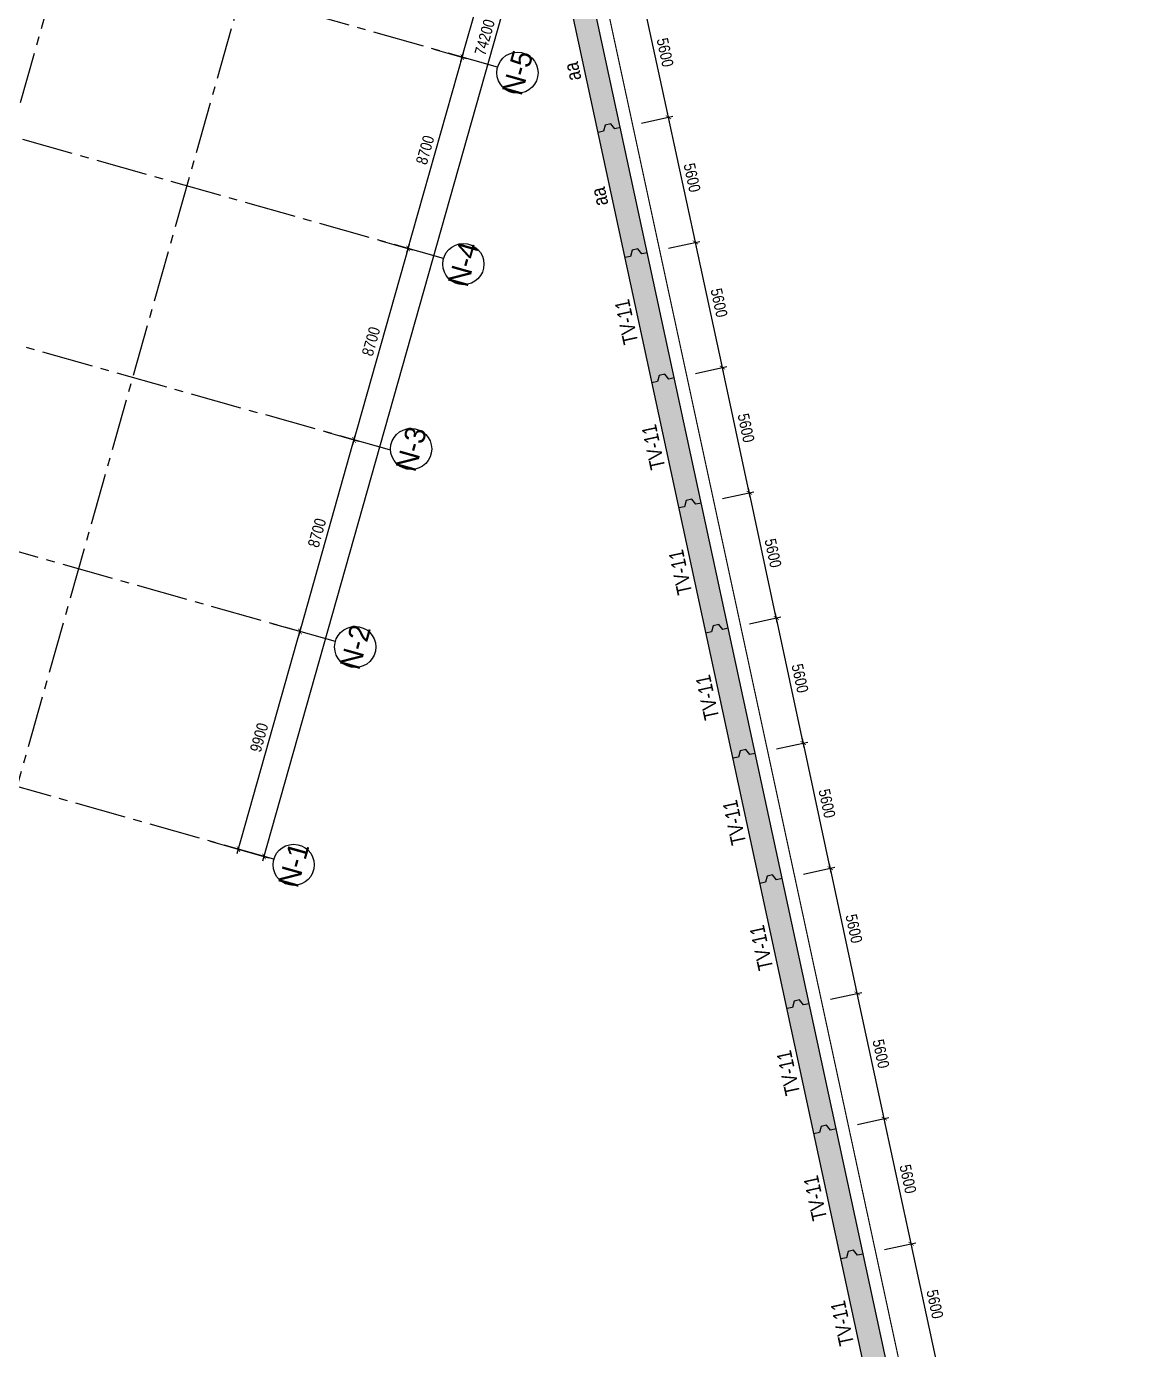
# Model space of a CAD drawing. Header units: millimetres. Extents: x -1534340 to 1713810, y -1348191 to 1114081.
# Drawn here: x 912191 to 960607, y -124126 to -66262 of the extents above; entities that cross this region are included whole.
import ezdxf
from ezdxf.enums import TextEntityAlignment as Align

# ---------------------------------------------------------------- set-up
doc = ezdxf.new("R2010")
doc.units = ezdxf.units.MM
doc.header["$LTSCALE"] = 100
doc.header["$PDMODE"] = 32
doc.header["$PDSIZE"] = 2.5
for name, pattern in [('CENTER2', [1.125, 0.75, -0.125, 0.125, -0.125]), ('DASHDOT', [1, 0.5, -0.25, 0, -0.25]), ('DASHED', [4.5, 3, -1.5])]:
    doc.linetypes.add(name, pattern=pattern)
for name, color, linetype in [('A-GRID-SYM', 50, 'Continuous'), ('ccu11-Dim', 8, 'Continuous'), ('ccu11-Khuat', 9, 'DASHED'), ('ccu12-Hatch', 250, 'Continuous'), ('ccu12-Manh', 8, 'Continuous'), ('ccu12-Truc', 13, 'CENTER2'), ('KC-Betong', 6, 'Continuous'), ('KT-Dim', 8, 'Continuous'), ('Xref_ST_MBDV Cot vach 30.7.2022$0$Xref_ST_MBDV Cot vach 30.7.2022|Xref_ST_MBDV Cot vach 30.7.2022|Xref_ST_MBDV Cot vach 30.7.2022|Xref_ST_MBDV Cot vach 30.7.2022|A-CORE-OTLN', 2, 'Continuous'), ('Xref_ST_MBDV Cot vach 30.7.2022$0$Xref_ST_MBDV Cot vach 30.7.2022|Xref_ST_MBDV Cot vach 30.7.2022|Xref_ST_MBDV Cot vach 30.7.2022|Xref_ST_MBDV Cot vach 30.7.2022|ccu12-Thay', 7, 'Continuous')]:
    doc.layers.add(name, color=color, linetype=linetype)
doc.layers.add('ccu12-Tencaukien', color=9, linetype='Continuous', lineweight=15)
doc.styles.add('Arial', font='arial.ttf', dxfattribs={"width": 0.7})
doc.styles.add('Arial Narrow', font='ARIALN.TTF')
doc.styles.add('HBA-Text', font='GOTHIC.TTF')
doc.dimstyles.new('ccu12-200', dxfattribs={"dimscale": 200, "dimtxt": 2.5, "dimasz": 1, "dimexe": 1, "dimexo": 2, "dimgap": 1, "dimtad": 1, "dimdec": 0, "dimrnd": 5, "dimdsep": 46, "dimtxsty": 'Arial Narrow', "dimblk": 'ARCHTICK', "dimcen": -1, "dimdle": 1, "dimclrd": 256, "dimclre": 256, "dimclrt": 3, "dimadec": 0, "dimazin": 2, "dimtfac": 0.1, "dimtdec": 0, "dimtmove": 0, "dimatfit": 1, "dimldrblk": 'ARCHTICK', "dimfxl": 1, "dimtvp": 0.833333, "dimtolj": 1, "dimtzin": 12, "dimarcsym": 0})

# ---------------------------------------------------------------- blocks, each defined once
blk = doc.blocks.new('_ARCHTICK')
at = {"color": 0, "linetype": 'ByBlock', "const_width": 0.15}
blk.add_lwpolyline([(-0.5, -0.5), (0.5, 0.5)], dxfattribs=at)
blk = doc.blocks.new('*D3242')
at = {"layer": 'ccu11-Dim', "lineweight": -2, "ltscale": 0.5, "transparency": 16777216}
for p, q in [((949713, -119753), (951081, -119458)), ((952108, -125170), (950844, -119304)), ((950893, -125227), (952261, -124932))]:
    blk.add_line(p, q, dxfattribs=at)
at = {"layer": 'Defpoints', "color": 0, "ltscale": 0.5, "transparency": 16777216}
for p in [(950886, -119500), (949322, -119837), (950502, -125311)]:
    blk.add_point(p, dxfattribs=at)
at = {"layer": 'ccu11-Dim', "lineweight": -2, "ltscale": 0.5, "transparency": 16777216, "xscale": 200, "yscale": 200, "zscale": 200}
for p, rotation in [((950886, -119500), 102.1642570580962), ((952066, -124974), 282.1642570580961)]:
    blk.add_blockref('_ARCHTICK', p, dxfattribs=dict(at, rotation=rotation))
at = {"layer": 'ccu11-Dim', "color": 3, "ltscale": 0.5, "transparency": 16777216, "insert": (951921, -122141), "char_height": 500, "attachment_point": 5, "rotation": 282.16426, "style": 'Arial Narrow', "bg_fill": 3, "box_fill_scale": 1.1, "bg_fill_color": 256, "bg_fill_true_color": 13158600, "bg_fill_transparency": 0}
blk.add_mtext('\\A1;5600', dxfattribs=at)
blk = doc.blocks.new('*D3243')
at = {"layer": 'ccu11-Dim', "lineweight": -2, "ltscale": 0.5, "transparency": 16777216}
for p, q in [((948533, -114278), (949901, -113983)), ((950928, -119695), (949664, -113830)), ((949713, -119753), (951081, -119458))]:
    blk.add_line(p, q, dxfattribs=at)
at = {"layer": 'Defpoints', "color": 0, "ltscale": 0.5, "transparency": 16777216}
for p in [(948142, -114363), (949706, -114025), (949322, -119837)]:
    blk.add_point(p, dxfattribs=at)
at = {"layer": 'ccu11-Dim', "lineweight": -2, "ltscale": 0.5, "transparency": 16777216, "xscale": 200, "yscale": 200, "zscale": 200}
for p, rotation in [((949706, -114025), 102.1642570580962), ((950886, -119500), 282.1642570580961)]:
    blk.add_blockref('_ARCHTICK', p, dxfattribs=dict(at, rotation=rotation))
at = {"layer": 'ccu11-Dim', "color": 3, "ltscale": 0.5, "transparency": 16777216, "insert": (950741, -116667), "char_height": 500, "attachment_point": 5, "rotation": 282.16426, "style": 'Arial Narrow', "bg_fill": 3, "box_fill_scale": 1.1, "bg_fill_color": 256, "bg_fill_true_color": 13158600, "bg_fill_transparency": 0}
blk.add_mtext('\\A1;5600', dxfattribs=at)
blk = doc.blocks.new('*D3244')
at = {"layer": 'ccu11-Dim', "lineweight": -2, "ltscale": 0.5, "transparency": 16777216}
for p, q in [((947353, -108804), (948721, -108509)), ((949748, -114221), (948484, -108356)), ((948533, -114278), (949901, -113983))]:
    blk.add_line(p, q, dxfattribs=at)
at = {"layer": 'Defpoints', "color": 0, "ltscale": 0.5, "transparency": 16777216}
for p in [(948526, -108551), (946962, -108888), (948142, -114363)]:
    blk.add_point(p, dxfattribs=at)
at = {"layer": 'ccu11-Dim', "lineweight": -2, "ltscale": 0.5, "transparency": 16777216, "xscale": 200, "yscale": 200, "zscale": 200}
for p, rotation in [((948526, -108551), 102.1642570580962), ((949706, -114025), 282.1642570580961)]:
    blk.add_blockref('_ARCHTICK', p, dxfattribs=dict(at, rotation=rotation))
at = {"layer": 'ccu11-Dim', "color": 3, "ltscale": 0.5, "transparency": 16777216, "insert": (949561, -111192), "char_height": 500, "attachment_point": 5, "rotation": 282.16426, "style": 'Arial Narrow', "bg_fill": 3, "box_fill_scale": 1.1, "bg_fill_color": 256, "bg_fill_true_color": 13158600, "bg_fill_transparency": 0}
blk.add_mtext('\\A1;5600', dxfattribs=at)
blk = doc.blocks.new('*D3245')
at = {"layer": 'ccu11-Dim', "lineweight": -2, "ltscale": 0.5, "transparency": 16777216}
for p, q in [((948568, -108747), (947304, -102881)), ((946173, -103330), (947541, -103035)), ((947353, -108804), (948721, -108509))]:
    blk.add_line(p, q, dxfattribs=at)
at = {"layer": 'Defpoints', "color": 0, "ltscale": 0.5, "transparency": 16777216}
for p in [(945782, -103414), (947346, -103077), (946962, -108888)]:
    blk.add_point(p, dxfattribs=at)
at = {"layer": 'ccu11-Dim', "lineweight": -2, "ltscale": 0.5, "transparency": 16777216, "xscale": 200, "yscale": 200, "zscale": 200}
for p, rotation in [((947346, -103077), 102.1642570580962), ((948526, -108551), 282.1642570580961)]:
    blk.add_blockref('_ARCHTICK', p, dxfattribs=dict(at, rotation=rotation))
at = {"layer": 'ccu11-Dim', "color": 3, "ltscale": 0.5, "transparency": 16777216, "insert": (948381, -105718), "char_height": 500, "attachment_point": 5, "rotation": 282.16426, "style": 'Arial Narrow', "bg_fill": 3, "box_fill_scale": 1.1, "bg_fill_color": 256, "bg_fill_true_color": 13158600, "bg_fill_transparency": 0}
blk.add_mtext('\\A1;5600', dxfattribs=at)
blk = doc.blocks.new('*D3246')
at = {"layer": 'ccu11-Dim', "lineweight": -2, "ltscale": 0.5, "transparency": 16777216}
for p, q in [((944993, -97856), (946361, -97561)), ((947388, -103272), (946124, -97407)), ((946173, -103330), (947541, -103035))]:
    blk.add_line(p, q, dxfattribs=at)
at = {"layer": 'Defpoints', "color": 0, "ltscale": 0.5, "transparency": 16777216}
for p in [(946166, -97603), (944602, -97940), (945782, -103414)]:
    blk.add_point(p, dxfattribs=at)
at = {"layer": 'ccu11-Dim', "lineweight": -2, "ltscale": 0.5, "transparency": 16777216, "xscale": 200, "yscale": 200, "zscale": 200}
for p, rotation in [((946166, -97603), 102.1642570580962), ((947346, -103077), 282.1642570580961)]:
    blk.add_blockref('_ARCHTICK', p, dxfattribs=dict(at, rotation=rotation))
at = {"layer": 'ccu11-Dim', "color": 3, "ltscale": 0.5, "transparency": 16777216, "insert": (947201, -100244), "char_height": 500, "attachment_point": 5, "rotation": 282.16426, "style": 'Arial Narrow', "bg_fill": 3, "box_fill_scale": 1.1, "bg_fill_color": 256, "bg_fill_true_color": 13158600, "bg_fill_transparency": 0}
blk.add_mtext('\\A1;5600', dxfattribs=at)
blk = doc.blocks.new('*D3247')
at = {"layer": 'ccu11-Dim', "lineweight": -2, "ltscale": 0.5, "transparency": 16777216}
for p, q in [((946208, -97798), (944944, -91933)), ((943813, -92381), (945181, -92086)), ((944993, -97856), (946361, -97561))]:
    blk.add_line(p, q, dxfattribs=at)
at = {"layer": 'Defpoints', "color": 0, "ltscale": 0.5, "transparency": 16777216}
for p in [(943422, -92466), (944986, -92128), (944602, -97940)]:
    blk.add_point(p, dxfattribs=at)
at = {"layer": 'ccu11-Dim', "lineweight": -2, "ltscale": 0.5, "transparency": 16777216, "xscale": 200, "yscale": 200, "zscale": 200}
for p, rotation in [((944986, -92128), 102.1642570580962), ((946166, -97603), 282.1642570580961)]:
    blk.add_blockref('_ARCHTICK', p, dxfattribs=dict(at, rotation=rotation))
at = {"layer": 'ccu11-Dim', "color": 3, "ltscale": 0.5, "transparency": 16777216, "insert": (946021, -94770), "char_height": 500, "attachment_point": 5, "rotation": 282.16426, "style": 'Arial Narrow', "bg_fill": 3, "box_fill_scale": 1.1, "bg_fill_color": 256, "bg_fill_true_color": 13158600, "bg_fill_transparency": 0}
blk.add_mtext('\\A1;5600', dxfattribs=at)
blk = doc.blocks.new('*D3248')
at = {"layer": 'ccu11-Dim', "lineweight": -2, "ltscale": 0.5, "transparency": 16777216}
for p, q in [((942633, -86907), (944001, -86612)), ((945028, -92324), (943764, -86459)), ((943813, -92381), (945181, -92086))]:
    blk.add_line(p, q, dxfattribs=at)
at = {"layer": 'Defpoints', "color": 0, "ltscale": 0.5, "transparency": 16777216}
for p in [(943806, -86654), (942242, -86991), (943422, -92466)]:
    blk.add_point(p, dxfattribs=at)
at = {"layer": 'ccu11-Dim', "lineweight": -2, "ltscale": 0.5, "transparency": 16777216, "xscale": 200, "yscale": 200, "zscale": 200}
for p, rotation in [((943806, -86654), 102.1642570580962), ((944986, -92128), 282.1642570580961)]:
    blk.add_blockref('_ARCHTICK', p, dxfattribs=dict(at, rotation=rotation))
at = {"layer": 'ccu11-Dim', "color": 3, "ltscale": 0.5, "transparency": 16777216, "insert": (944841, -89295), "char_height": 500, "attachment_point": 5, "rotation": 282.16426, "style": 'Arial Narrow', "bg_fill": 3, "box_fill_scale": 1.1, "bg_fill_color": 256, "bg_fill_true_color": 13158600, "bg_fill_transparency": 0}
blk.add_mtext('\\A1;5600', dxfattribs=at)
blk = doc.blocks.new('*D3249')
at = {"layer": 'ccu11-Dim', "lineweight": -2, "ltscale": 0.5, "transparency": 16777216}
for p, q in [((943848, -86850), (942584, -80984)), ((941453, -81433), (942821, -81138)), ((942633, -86907), (944001, -86612))]:
    blk.add_line(p, q, dxfattribs=at)
at = {"layer": 'Defpoints', "color": 0, "ltscale": 0.5, "transparency": 16777216}
for p in [(941062, -81517), (942626, -81180), (942242, -86991)]:
    blk.add_point(p, dxfattribs=at)
at = {"layer": 'ccu11-Dim', "lineweight": -2, "ltscale": 0.5, "transparency": 16777216, "xscale": 200, "yscale": 200, "zscale": 200}
for p, rotation in [((942626, -81180), 102.1642570580962), ((943806, -86654), 282.1642570580961)]:
    blk.add_blockref('_ARCHTICK', p, dxfattribs=dict(at, rotation=rotation))
at = {"layer": 'ccu11-Dim', "color": 3, "ltscale": 0.5, "transparency": 16777216, "insert": (943661, -83821), "char_height": 500, "attachment_point": 5, "rotation": 282.16426, "style": 'Arial Narrow', "bg_fill": 3, "box_fill_scale": 1.1, "bg_fill_color": 256, "bg_fill_true_color": 13158600, "bg_fill_transparency": 0}
blk.add_mtext('\\A1;5600', dxfattribs=at)
blk = doc.blocks.new('*D3250')
at = {"layer": 'ccu11-Dim', "lineweight": -2, "ltscale": 0.5, "transparency": 16777216}
for p, q in [((940273, -75958), (941641, -75663)), ((942668, -81375), (941404, -75510)), ((941453, -81433), (942821, -81138))]:
    blk.add_line(p, q, dxfattribs=at)
at = {"layer": 'Defpoints', "color": 0, "ltscale": 0.5, "transparency": 16777216}
for p in [(941446, -75706), (939882, -76043), (941062, -81517)]:
    blk.add_point(p, dxfattribs=at)
at = {"layer": 'ccu11-Dim', "lineweight": -2, "ltscale": 0.5, "transparency": 16777216, "xscale": 200, "yscale": 200, "zscale": 200}
for p, rotation in [((941446, -75706), 102.1642570580962), ((942626, -81180), 282.1642570580961)]:
    blk.add_blockref('_ARCHTICK', p, dxfattribs=dict(at, rotation=rotation))
at = {"layer": 'ccu11-Dim', "color": 3, "ltscale": 0.5, "transparency": 16777216, "insert": (942481, -78347), "char_height": 500, "attachment_point": 5, "rotation": 282.16426, "style": 'Arial Narrow', "bg_fill": 3, "box_fill_scale": 1.1, "bg_fill_color": 256, "bg_fill_true_color": 13158600, "bg_fill_transparency": 0}
blk.add_mtext('\\A1;5600', dxfattribs=at)
blk = doc.blocks.new('*D3251')
at = {"layer": 'ccu11-Dim', "lineweight": -2, "ltscale": 0.5, "transparency": 16777216}
for p, q in [((939093, -70484), (940461, -70189)), ((941488, -75901), (940224, -70036)), ((940273, -75958), (941641, -75663))]:
    blk.add_line(p, q, dxfattribs=at)
at = {"layer": 'Defpoints', "color": 0, "ltscale": 0.5, "transparency": 16777216}
for p in [(938702, -70569), (940266, -70231), (939882, -76043)]:
    blk.add_point(p, dxfattribs=at)
at = {"layer": 'ccu11-Dim', "lineweight": -2, "ltscale": 0.5, "transparency": 16777216, "xscale": 200, "yscale": 200, "zscale": 200}
for p, rotation in [((940266, -70231), 102.1642570580962), ((941446, -75706), 282.1642570580961)]:
    blk.add_blockref('_ARCHTICK', p, dxfattribs=dict(at, rotation=rotation))
at = {"layer": 'ccu11-Dim', "color": 3, "ltscale": 0.5, "transparency": 16777216, "insert": (941301, -72873), "char_height": 500, "attachment_point": 5, "rotation": 282.16426, "style": 'Arial Narrow', "bg_fill": 3, "box_fill_scale": 1.1, "bg_fill_color": 256, "bg_fill_true_color": 13158600, "bg_fill_transparency": 0}
blk.add_mtext('\\A1;5600', dxfattribs=at)
blk = doc.blocks.new('*D3252')
at = {"layer": 'ccu11-Dim', "lineweight": -2, "ltscale": 0.5, "transparency": 16777216}
for p, q in [((937913, -65010), (939281, -64715)), ((940308, -70427), (939044, -64562)), ((939093, -70484), (940461, -70189))]:
    blk.add_line(p, q, dxfattribs=at)
at = {"layer": 'Defpoints', "color": 0, "ltscale": 0.5, "transparency": 16777216}
for p in [(939086, -64757), (937522, -65094), (938702, -70569)]:
    blk.add_point(p, dxfattribs=at)
at = {"layer": 'ccu11-Dim', "lineweight": -2, "ltscale": 0.5, "transparency": 16777216, "xscale": 200, "yscale": 200, "zscale": 200}
for p, rotation in [((939086, -64757), 102.1642570580962), ((940266, -70231), 282.1642570580961)]:
    blk.add_blockref('_ARCHTICK', p, dxfattribs=dict(at, rotation=rotation))
at = {"layer": 'ccu11-Dim', "color": 3, "ltscale": 0.5, "transparency": 16777216, "insert": (940121, -67398), "char_height": 500, "attachment_point": 5, "rotation": 282.16426, "style": 'Arial Narrow', "bg_fill": 3, "box_fill_scale": 1.1, "bg_fill_color": 256, "bg_fill_true_color": 13158600, "bg_fill_transparency": 0}
blk.add_mtext('\\A1;5600', dxfattribs=at)
blk = doc.blocks.new('*D1124')
at = {"layer": 'Defpoints', "color": 0, "transparency": 16777216}
for p in [(366647, -37704, 0), (379300, -66026), (376730, -66913, 0)]:
    blk.add_point(p, dxfattribs=at)
at = {"layer": 'KT-Dim', "lineweight": -2, "transparency": 16777216}
for p, q in [((367025, -37574), (369405, -36752)), ((369150, -36628), (379365, -66215)), ((377108, -66782), (379489, -65960))]:
    blk.add_line(p, q, dxfattribs=at)
at = {"layer": 'KT-Dim', "lineweight": -2, "transparency": 16777216, "xscale": 200, "yscale": 200, "zscale": 200}
for p, rotation in [((369216, -36817), 109.0471074728855), ((379300, -66026), 289.0471074728856)]:
    blk.add_blockref('_ARCHTICK', p, dxfattribs=dict(at, rotation=rotation))
at = {"layer": 'KT-Dim', "color": 3, "transparency": 16777216, "insert": (374688, -51273), "char_height": 500, "attachment_point": 5, "rotation": 289.04711, "style": 'Arial Narrow'}
blk.add_mtext('\\A1;30900', dxfattribs=at)
blk = doc.blocks.new('GRID-SYM-flat-229')
at = {"layer": 'A-GRID-SYM', "ltscale": 0.5}
blk.add_circle((0, 0), 900, dxfattribs=at)
at = {"layer": 'A-GRID-SYM', "style": 'HBA-Text'}
blk.add_attdef('GRID', text='', height=900, rotation=74.22122, dxfattribs=at).set_placement((0, 0), align=Align.MIDDLE_CENTER)
blk = doc.blocks.new('GRID-SYM-flat-233')
at = {"layer": 'A-GRID-SYM', "ltscale": 0.5}
blk.add_circle((0, 0), 900, dxfattribs=at)
at = {"layer": 'A-GRID-SYM', "style": 'HBA-Text'}
blk.add_attdef('GRID', text='', height=900, rotation=74.22122, dxfattribs=at).set_placement((0, 0), align=Align.MIDDLE_CENTER)
blk = doc.blocks.new('GRID-SYM-flat-234')
at = {"layer": 'A-GRID-SYM', "ltscale": 0.5}
blk.add_circle((0, 0), 900, dxfattribs=at)
at = {"layer": 'A-GRID-SYM', "style": 'HBA-Text'}
blk.add_attdef('GRID', text='', height=900, rotation=74.22122, dxfattribs=at).set_placement((0, 0), align=Align.MIDDLE_CENTER)
blk = doc.blocks.new('GRID-SYM-flat-235')
at = {"layer": 'A-GRID-SYM', "ltscale": 0.5}
blk.add_circle((0, 0), 900, dxfattribs=at)
at = {"layer": 'A-GRID-SYM', "style": 'HBA-Text'}
blk.add_attdef('GRID', text='', height=900, rotation=74.22122, dxfattribs=at).set_placement((0, 0), align=Align.MIDDLE_CENTER)
blk = doc.blocks.new('GRID-SYM-flat-236')
at = {"layer": 'A-GRID-SYM', "ltscale": 0.5}
blk.add_circle((0, 0), 900, dxfattribs=at)
at = {"layer": 'A-GRID-SYM', "style": 'HBA-Text'}
blk.add_attdef('GRID', text='', height=900, rotation=74.22122, dxfattribs=at).set_placement((0, 0), align=Align.MIDDLE_CENTER)
blk = doc.blocks.new('*D3007')
at = {"layer": 'ccu11-Dim', "lineweight": -2, "ltscale": 0.5, "transparency": 16777216}
for p, q in [((1246568, 50410), (1249042, 59168)), ((1247753, 59324), (1249180, 58921)), ((1245387, 50952), (1246815, 50548))]:
    blk.add_line(p, q, dxfattribs=at)
at = {"layer": 'Defpoints', "color": 0, "ltscale": 0.5, "transparency": 16777216}
for p in [(1247368, 59433, 0), (1248988, 58975), (1245002, 51061, 0)]:
    blk.add_point(p, dxfattribs=at)
at = {"layer": 'ccu11-Dim', "lineweight": -2, "ltscale": 0.5, "transparency": 16777216, "xscale": 200, "yscale": 200, "zscale": 200}
for p, rotation in [((1248988, 58975), 74.22121918278238), ((1246622, 50603), 254.2212191827824)]:
    blk.add_blockref('_ARCHTICK', p, dxfattribs=dict(at, rotation=rotation))
at = {"layer": 'ccu11-Dim', "color": 3, "ltscale": 0.5, "transparency": 16777216, "insert": (1247367, 54913), "char_height": 500, "attachment_point": 5, "rotation": 74.22122, "style": 'Arial Narrow', "bg_fill": 3, "box_fill_scale": 1.1, "bg_fill_color": 256, "bg_fill_true_color": 13158600, "bg_fill_transparency": 0}
blk.add_mtext('\\A1;8700', dxfattribs=at)
blk = doc.blocks.new('*D3008')
at = {"layer": 'ccu11-Dim', "lineweight": -2, "ltscale": 0.5, "transparency": 16777216}
for p, q in [((1245387, 50952), (1246815, 50548)), ((1244202, 42038), (1246677, 50795)), ((1243021, 42580), (1244449, 42176))]:
    blk.add_line(p, q, dxfattribs=at)
at = {"layer": 'Defpoints', "color": 0, "ltscale": 0.5, "transparency": 16777216}
for p in [(1245002, 51061, 0), (1246622, 50603), (1242637, 42688, 0)]:
    blk.add_point(p, dxfattribs=at)
at = {"layer": 'ccu11-Dim', "lineweight": -2, "ltscale": 0.5, "transparency": 16777216, "xscale": 200, "yscale": 200, "zscale": 200}
for p, rotation in [((1246622, 50603), 74.22121918278238), ((1244257, 42231), 254.2212191827824)]:
    blk.add_blockref('_ARCHTICK', p, dxfattribs=dict(at, rotation=rotation))
at = {"layer": 'ccu11-Dim', "color": 3, "ltscale": 0.5, "transparency": 16777216, "insert": (1245001, 46541), "char_height": 500, "attachment_point": 5, "rotation": 74.22122, "style": 'Arial Narrow', "bg_fill": 3, "box_fill_scale": 1.1, "bg_fill_color": 256, "bg_fill_true_color": 13158600, "bg_fill_transparency": 0}
blk.add_mtext('\\A1;8700', dxfattribs=at)
blk = doc.blocks.new('*D3009')
at = {"layer": 'ccu11-Dim', "lineweight": -2, "ltscale": 0.5, "transparency": 16777216}
for p, q in [((1241836, 33666), (1244311, 42423)), ((1243021, 42580), (1244449, 42176)), ((1240656, 34208), (1242083, 33804))]:
    blk.add_line(p, q, dxfattribs=at)
at = {"layer": 'Defpoints', "color": 0, "ltscale": 0.5, "transparency": 16777216}
for p in [(1242637, 42688, 0), (1244257, 42231), (1240271, 34316, 0)]:
    blk.add_point(p, dxfattribs=at)
at = {"layer": 'ccu11-Dim', "lineweight": -2, "ltscale": 0.5, "transparency": 16777216, "xscale": 200, "yscale": 200, "zscale": 200}
for p, rotation in [((1244257, 42231), 74.22121918278238), ((1241891, 33859), 254.2212191827824)]:
    blk.add_blockref('_ARCHTICK', p, dxfattribs=dict(at, rotation=rotation))
at = {"layer": 'ccu11-Dim', "color": 3, "ltscale": 0.5, "transparency": 16777216, "insert": (1242636, 38168), "char_height": 500, "attachment_point": 5, "rotation": 74.22122, "style": 'Arial Narrow', "bg_fill": 3, "box_fill_scale": 1.1, "bg_fill_color": 256, "bg_fill_true_color": 13158600, "bg_fill_transparency": 0}
blk.add_mtext('\\A1;8700', dxfattribs=at)
blk = doc.blocks.new('*D3010')
at = {"layer": 'ccu11-Dim', "lineweight": -2, "ltscale": 0.5, "transparency": 16777216}
for p, q in [((1240656, 34208), (1242083, 33804)), ((1239471, 25294), (1241945, 34051)), ((1238290, 25835), (1239718, 25432))]:
    blk.add_line(p, q, dxfattribs=at)
at = {"layer": 'Defpoints', "color": 0, "ltscale": 0.5, "transparency": 16777216}
for p in [(1240271, 34316, 0), (1241891, 33859), (1237905, 25944, 0)]:
    blk.add_point(p, dxfattribs=at)
at = {"layer": 'ccu11-Dim', "lineweight": -2, "ltscale": 0.5, "transparency": 16777216, "xscale": 200, "yscale": 200, "zscale": 200}
for p, rotation in [((1241891, 33859), 74.22121918278238), ((1239525, 25486), 254.2212191827824)]:
    blk.add_blockref('_ARCHTICK', p, dxfattribs=dict(at, rotation=rotation))
at = {"layer": 'ccu11-Dim', "color": 3, "ltscale": 0.5, "transparency": 16777216, "insert": (1240270, 29796), "char_height": 500, "attachment_point": 5, "rotation": 74.22122, "style": 'Arial Narrow', "bg_fill": 3, "box_fill_scale": 1.1, "bg_fill_color": 256, "bg_fill_true_color": 13158600, "bg_fill_transparency": 0}
blk.add_mtext('\\A1;8700', dxfattribs=at)
blk = doc.blocks.new('*D3011')
at = {"layer": 'ccu11-Dim', "lineweight": -2, "ltscale": 0.5, "transparency": 16777216}
for p, q in [((1236779, 15767), (1239579, 25679)), ((1238290, 25835), (1239718, 25432)), ((1235598, 16309), (1237026, 15905))]:
    blk.add_line(p, q, dxfattribs=at)
at = {"layer": 'Defpoints', "color": 0, "ltscale": 0.5, "transparency": 16777216}
for p in [(1237905, 25944, 0), (1239525, 25486), (1235213, 16417, 0)]:
    blk.add_point(p, dxfattribs=at)
at = {"layer": 'ccu11-Dim', "lineweight": -2, "ltscale": 0.5, "transparency": 16777216, "xscale": 200, "yscale": 200, "zscale": 200}
for p, rotation in [((1239525, 25486), 74.22121918278238), ((1236833, 15960), 254.2212191827824)]:
    blk.add_blockref('_ARCHTICK', p, dxfattribs=dict(at, rotation=rotation))
at = {"layer": 'ccu11-Dim', "color": 3, "ltscale": 0.5, "transparency": 16777216, "insert": (1237741, 20847), "char_height": 500, "attachment_point": 5, "rotation": 74.22122, "style": 'Arial Narrow', "bg_fill": 3, "box_fill_scale": 1.1, "bg_fill_color": 256, "bg_fill_true_color": 13158600, "bg_fill_transparency": 0}
blk.add_mtext('\\A1;9900', dxfattribs=at)
blk = doc.blocks.new('*D3012')
at = {"layer": 'ccu11-Dim', "lineweight": -2, "ltscale": 0.5, "transparency": 16777216}
for p, q in [((1255775, 87712), (1258325, 86992)), ((1237901, 15450), (1258187, 87239)), ((1235598, 16309), (1238148, 15588))]:
    blk.add_line(p, q, dxfattribs=at)
at = {"layer": 'Defpoints', "color": 0, "ltscale": 0.5, "transparency": 16777216}
for p in [(1255390, 87821, 0), (1258133, 87046), (1235213, 16417, 0)]:
    blk.add_point(p, dxfattribs=at)
at = {"layer": 'ccu11-Dim', "lineweight": -2, "ltscale": 0.5, "transparency": 16777216, "xscale": 200, "yscale": 200, "zscale": 200}
for p, rotation in [((1258133, 87046), 74.22121918278238), ((1237956, 15642), 254.2212191827824)]:
    blk.add_blockref('_ARCHTICK', p, dxfattribs=dict(at, rotation=rotation))
at = {"layer": 'ccu11-Dim', "color": 3, "ltscale": 0.5, "transparency": 16777216, "insert": (1247606, 51468), "char_height": 500, "attachment_point": 5, "rotation": 74.22122, "style": 'Arial Narrow', "bg_fill": 3, "box_fill_scale": 1.1, "bg_fill_color": 256, "bg_fill_true_color": 13158600, "bg_fill_transparency": 0}
blk.add_mtext('\\A1;74200', dxfattribs=at)
blk = doc.blocks.new('Grid-ST-flat-3')
at = {"layer": 'KT-Dim'}
dim = blk.add_linear_dim(base=(379299.7, -66025.7, 0), p1=(366646.9, -37704.3), p2=(376730.3, -66912.7, 0), angle=109.047107, dimstyle='ccu12-200', dxfattribs=at)
dim.commit()
dim.dimension.update_dxf_attribs({"geometry": '*D1124', "text_midpoint": (374688, -51272.9, 0)})
blk = doc.blocks.new('LUOI TRUC-NT1')
at = {"layer": 'ccu12-Truc', "ltscale": 30}
for p, q in [((14513.9, 80783.5), (-10518, -7802.4)), ((22212.4, 78608.2), (-2819.4, -9977.8)), ((21023.7, 31469), (-20523.8, 43209.1)), ((18657.9, 23096.8), (-14287.1, 32406.1)), ((16292.2, 14724.6), (-16652.9, 24033.9)), ((13926.4, 6352.4), (-19018.6, 15661.8)), ((11234.4, -3174.5), (-21710.7, 6134.8))]:
    blk.add_line(p, q, dxfattribs=at)
at = {"layer": 'KC-Betong', "ltscale": 0.5}
for name, p, values in [('GRID-SYM-flat-236', (21889.7, 31224.2), {'GRID': 'N-5'}), ('GRID-SYM-flat-235', (19524, 22852.1), {'GRID': 'N-4'}), ('GRID-SYM-flat-234', (17239.8, 14768.6), {'GRID': 'N-3'}), ('GRID-SYM-flat-233', (14792.5, 6107.7), {'GRID': 'N-2'}), ('GRID-SYM-flat-229', (12100.5, -3419.1), {'GRID': 'N-1'})]:
    blk.add_blockref(name, p, dxfattribs=at).add_auto_attribs(values)
at = {"layer": 'ccu11-Dim', "ltscale": 0.5}
dim = blk.add_linear_dim(base=(21839.9, 40279), p1=(17854.2, 32364.6, 0), p2=(20219.9, 40736.7, 0), angle=74.221219, dimstyle='ccu12-200', override={"dimfxl": 150, "dimtfill": 1}, dxfattribs=at)
dim.commit()
dim.dimension.update_dxf_attribs({"geometry": '*D3007', "text_midpoint": (20218.9, 36216.7), "insert": (-1227148.1, -18696.1)})
dim = blk.add_linear_dim(base=(19474.2, 31906.8), p1=(15488.4, 23992.4, 0), p2=(17854.2, 32364.6, 0), angle=74.221219, dimstyle='ccu12-200', override={"dimfxl": 150, "dimtfill": 1}, dxfattribs=at)
dim.commit()
dim.dimension.update_dxf_attribs({"geometry": '*D3008', "text_midpoint": (17853.2, 27844.5), "insert": (-1227148.1, -18696.1)})
dim = blk.add_linear_dim(base=(17108.5, 23534.6), p1=(13122.7, 15620.2, 0), p2=(15488.4, 23992.4, 0), angle=74.221219, dimstyle='ccu12-200', override={"dimfxl": 150, "dimtfill": 1}, dxfattribs=at)
dim.commit()
dim.dimension.update_dxf_attribs({"geometry": '*D3009', "text_midpoint": (15487.5, 19472.3), "insert": (-1227148.1, -18696.1)})
dim = blk.add_linear_dim(base=(14742.8, 15162.4), p1=(10757, 7248, 0), p2=(13122.7, 15620.2, 0), angle=74.221219, dimstyle='ccu12-200', override={"dimfxl": 150, "dimtfill": 1}, dxfattribs=at)
dim.commit()
dim.dimension.update_dxf_attribs({"geometry": '*D3010', "text_midpoint": (13121.8, 11100.1), "insert": (-1227148.1, -18696.1)})
dim = blk.add_linear_dim(base=(12377, 6790.3), p1=(8065, -2278.7, 0), p2=(10757, 7248, 0), angle=74.221219, dimstyle='ccu12-200', override={"dimfxl": 150, "dimtfill": 1}, dxfattribs=at)
dim.commit()
dim.dimension.update_dxf_attribs({"geometry": '*D3011', "text_midpoint": (10592.9, 2150.7), "insert": (-1227148.1, -18696.1)})
dim = blk.add_linear_dim(base=(30984.5, 68350.1), p1=(8065, -2278.7, 0), p2=(28241.7, 69125.1, 0), angle=74.221219, dimstyle='ccu12-200', override={"dimfxl": 150, "dimtfill": 1}, dxfattribs=at)
dim.commit()
dim.dimension.update_dxf_attribs({"geometry": '*D3012', "text_midpoint": (20458, 32772), "insert": (-1227148.1, -18696.1)})
blk = doc.blocks.new('123')
at = {"layer": 'ccu12-Tencaukien', "color": 2, "style": 'Arial', "width": 0.8}
for p in [(947003.9, -117436), (948183.9, -122910.2)]:
    blk.add_text('TV-11', height=650, rotation=102.164257, dxfattribs=at).set_placement(p, align=Align.CENTER)
at = {"layer": 'ccu11-Dim', "ltscale": 0.5}
dim = blk.add_linear_dim(base=(950885.8, -119499.8), p1=(950501.7, -125311.2), p2=(949321.7, -119836.9), angle=102.164257, dimstyle='ccu12-200', override={"dimzin": 0, "dimtmove": 1, "dimfxl": 150, "dimtfill": 1}, dxfattribs=at)
dim.commit()
dim.dimension.update_dxf_attribs({"geometry": '*D3242', "text_midpoint": (951920.8, -122141)})
dim = blk.add_linear_dim(base=(949705.8, -114025.5), p1=(949321.7, -119836.9), p2=(948141.7, -114362.6), angle=102.164257, dimstyle='ccu12-200', override={"dimzin": 0, "dimtmove": 1, "dimfxl": 150, "dimtfill": 1}, dxfattribs=at)
dim.commit()
dim.dimension.update_dxf_attribs({"geometry": '*D3243', "text_midpoint": (950740.8, -116666.7)})
at = {"layer": 'Xref_ST_MBDV Cot vach 30.7.2022$0$Xref_ST_MBDV Cot vach 30.7.2022|Xref_ST_MBDV Cot vach 30.7.2022|Xref_ST_MBDV Cot vach 30.7.2022|Xref_ST_MBDV Cot vach 30.7.2022|ccu12-Thay', "ltscale": 10}
blk.add_lwpolyline([(948784, -119952.8), (948539.8, -120005.4), (948364.8, -119787.2), (948120.3, -119840), (948050.7, -120110.9), (947806.5, -120163.5)], dxfattribs=at)
at = {"layer": 'ccu11-Dim', "ltscale": 0.5}
dim = blk.add_linear_dim(base=(948525.8, -108551.2), p1=(948141.7, -114362.6), p2=(946961.7, -108888.4), angle=102.164257, dimstyle='ccu12-200', override={"dimzin": 0, "dimtmove": 1, "dimfxl": 150, "dimtfill": 1}, dxfattribs=at)
dim.commit()
dim.dimension.update_dxf_attribs({"geometry": '*D3244', "text_midpoint": (949560.8, -111192.4)})
at = {"layer": 'Xref_ST_MBDV Cot vach 30.7.2022$0$Xref_ST_MBDV Cot vach 30.7.2022|Xref_ST_MBDV Cot vach 30.7.2022|Xref_ST_MBDV Cot vach 30.7.2022|Xref_ST_MBDV Cot vach 30.7.2022|ccu12-Thay', "ltscale": 10}
blk.add_lwpolyline([(947604, -114478.5), (947359.8, -114531.2), (947184.8, -114313), (946940.3, -114365.7), (946870.7, -114636.6), (946626.5, -114689.2)], dxfattribs=at)
blk.add_blockref('Grid-ST-flat-3', (538744.2, -80371.5, 0.1))
at = {"layer": 'ccu11-Dim', "ltscale": 0.5}
dim = blk.add_linear_dim(base=(947345.8, -103077), p1=(946961.7, -108888.4), p2=(945781.7, -103414.1), angle=102.164257, dimstyle='ccu12-200', override={"dimzin": 0, "dimtmove": 1, "dimfxl": 150, "dimtfill": 1}, dxfattribs=at)
dim.commit()
dim.dimension.update_dxf_attribs({"geometry": '*D3245', "text_midpoint": (948380.8, -105718.2)})
at = {"layer": 'Xref_ST_MBDV Cot vach 30.7.2022$0$Xref_ST_MBDV Cot vach 30.7.2022|Xref_ST_MBDV Cot vach 30.7.2022|Xref_ST_MBDV Cot vach 30.7.2022|Xref_ST_MBDV Cot vach 30.7.2022|ccu12-Thay', "ltscale": 10}
blk.add_lwpolyline([(946424, -109004.3), (946179.8, -109056.9), (946004.8, -108838.7), (945760.3, -108891.4), (945690.7, -109162.3), (945446.5, -109215)], dxfattribs=at)
at = {"layer": 'ccu11-Dim', "ltscale": 0.5}
dim = blk.add_linear_dim(base=(946165.8, -97602.7), p1=(945781.7, -103414.1), p2=(944601.7, -97939.8), angle=102.164257, dimstyle='ccu12-200', override={"dimzin": 0, "dimtmove": 1, "dimfxl": 150, "dimtfill": 1}, dxfattribs=at)
dim.commit()
dim.dimension.update_dxf_attribs({"geometry": '*D3246', "text_midpoint": (947200.8, -100243.9)})
at = {"layer": 'Xref_ST_MBDV Cot vach 30.7.2022$0$Xref_ST_MBDV Cot vach 30.7.2022|Xref_ST_MBDV Cot vach 30.7.2022|Xref_ST_MBDV Cot vach 30.7.2022|Xref_ST_MBDV Cot vach 30.7.2022|ccu12-Thay', "ltscale": 10}
blk.add_lwpolyline([(945244, -103530), (944999.8, -103582.6), (944824.8, -103364.4), (944580.3, -103417.2), (944510.7, -103688.1), (944266.5, -103740.7)], dxfattribs=at)
at = {"layer": 'ccu11-Dim', "ltscale": 0.5}
dim = blk.add_linear_dim(base=(944985.8, -92128.4), p1=(944601.7, -97939.8), p2=(943421.7, -92465.6), angle=102.164257, dimstyle='ccu12-200', override={"dimzin": 0, "dimtmove": 1, "dimfxl": 150, "dimtfill": 1}, dxfattribs=at)
dim.commit()
dim.dimension.update_dxf_attribs({"geometry": '*D3247', "text_midpoint": (946020.8, -94769.6)})
at = {"layer": 'Xref_ST_MBDV Cot vach 30.7.2022$0$Xref_ST_MBDV Cot vach 30.7.2022|Xref_ST_MBDV Cot vach 30.7.2022|Xref_ST_MBDV Cot vach 30.7.2022|Xref_ST_MBDV Cot vach 30.7.2022|ccu12-Thay', "ltscale": 10}
blk.add_lwpolyline([(944064, -98055.7), (943819.8, -98108.4), (943644.8, -97890.2), (943400.3, -97942.9), (943330.7, -98213.8), (943086.5, -98266.4)], dxfattribs=at)
at = {"layer": 'ccu11-Dim', "ltscale": 0.5}
dim = blk.add_linear_dim(base=(943805.7, -86654.2), p1=(943421.7, -92465.6), p2=(942241.7, -86991.3), angle=102.164257, dimstyle='ccu12-200', override={"dimzin": 0, "dimtmove": 1, "dimfxl": 150, "dimtfill": 1}, dxfattribs=at)
dim.commit()
dim.dimension.update_dxf_attribs({"geometry": '*D3248', "text_midpoint": (944840.8, -89295.4)})
at = {"layer": 'Xref_ST_MBDV Cot vach 30.7.2022$0$Xref_ST_MBDV Cot vach 30.7.2022|Xref_ST_MBDV Cot vach 30.7.2022|Xref_ST_MBDV Cot vach 30.7.2022|Xref_ST_MBDV Cot vach 30.7.2022|ccu12-Thay', "ltscale": 10}
blk.add_lwpolyline([(942884, -92581.5), (942639.8, -92634.1), (942464.8, -92415.9), (942220.3, -92468.6), (942150.7, -92739.5), (941906.5, -92792.2)], dxfattribs=at)
at = {"layer": 'ccu11-Dim', "ltscale": 0.5}
dim = blk.add_linear_dim(base=(942625.7, -81179.9), p1=(942241.7, -86991.3), p2=(941061.7, -81517), angle=102.164257, dimstyle='ccu12-200', override={"dimzin": 0, "dimtmove": 1, "dimfxl": 150, "dimtfill": 1}, dxfattribs=at)
dim.commit()
dim.dimension.update_dxf_attribs({"geometry": '*D3249', "text_midpoint": (943660.8, -83821.1)})
at = {"layer": 'Xref_ST_MBDV Cot vach 30.7.2022$0$Xref_ST_MBDV Cot vach 30.7.2022|Xref_ST_MBDV Cot vach 30.7.2022|Xref_ST_MBDV Cot vach 30.7.2022|Xref_ST_MBDV Cot vach 30.7.2022|ccu12-Thay', "ltscale": 10}
blk.add_lwpolyline([(941704, -87107.2), (941459.8, -87159.8), (941284.8, -86941.6), (941040.3, -86994.4), (940970.7, -87265.3), (940726.5, -87317.9)], dxfattribs=at)
at = {"layer": 'ccu11-Dim', "ltscale": 0.5}
dim = blk.add_linear_dim(base=(941445.7, -75705.6), p1=(941061.7, -81517), p2=(939881.7, -76042.8), angle=102.164257, dimstyle='ccu12-200', override={"dimzin": 0, "dimtmove": 1, "dimfxl": 150, "dimtfill": 1}, dxfattribs=at)
dim.commit()
dim.dimension.update_dxf_attribs({"geometry": '*D3250', "text_midpoint": (942480.8, -78346.8)})
at = {"layer": 'Xref_ST_MBDV Cot vach 30.7.2022$0$Xref_ST_MBDV Cot vach 30.7.2022|Xref_ST_MBDV Cot vach 30.7.2022|Xref_ST_MBDV Cot vach 30.7.2022|Xref_ST_MBDV Cot vach 30.7.2022|ccu12-Thay', "ltscale": 10}
blk.add_lwpolyline([(940524, -81632.9), (940279.8, -81685.6), (940104.8, -81467.4), (939860.3, -81520.1), (939790.7, -81791), (939546.5, -81843.6)], dxfattribs=at)
at = {"layer": 'ccu11-Dim', "ltscale": 0.5}
dim = blk.add_linear_dim(base=(940265.7, -70231.4), p1=(939881.7, -76042.8), p2=(938701.7, -70568.5), angle=102.164257, dimstyle='ccu12-200', override={"dimzin": 0, "dimtmove": 1, "dimfxl": 150, "dimtfill": 1}, dxfattribs=at)
dim.commit()
dim.dimension.update_dxf_attribs({"geometry": '*D3251', "text_midpoint": (941300.8, -72872.6)})
at = {"layer": 'Xref_ST_MBDV Cot vach 30.7.2022$0$Xref_ST_MBDV Cot vach 30.7.2022|Xref_ST_MBDV Cot vach 30.7.2022|Xref_ST_MBDV Cot vach 30.7.2022|Xref_ST_MBDV Cot vach 30.7.2022|ccu12-Thay', "ltscale": 10}
blk.add_lwpolyline([(939344, -76158.7), (939099.8, -76211.3), (938924.8, -75993.1), (938680.2, -76045.8), (938610.7, -76316.7), (938366.5, -76369.4)], dxfattribs=at)
at = {"layer": 'ccu11-Dim', "ltscale": 0.5}
dim = blk.add_linear_dim(base=(939085.7, -64757.1), p1=(938701.7, -70568.5), p2=(937521.7, -65094.2), angle=102.164257, dimstyle='ccu12-200', override={"dimzin": 0, "dimtmove": 1, "dimfxl": 150, "dimtfill": 1}, dxfattribs=at)
dim.commit()
dim.dimension.update_dxf_attribs({"geometry": '*D3252', "text_midpoint": (940120.8, -67398.3)})
at = {"layer": 'ccu12-Hatch', "ltscale": 0.5}
h = blk.add_hatch(dxfattribs=at)
h.set_pattern_fill('VATLIEU04', color=256, scale=50, pattern_type=2)
h.set_pattern_definition([(50, (327621.98, 43816.84), (358.63009, -31.37607), [37.5, -412.5]), (355, (327621.98, 43816.84), (-69.37567, 376.09607), [30, -330]), (100.4514, (327651.86, 43814.22), (289.25469, 344.71977), [31.8701, -350.57106]), (46.1842, (327622, 43916.84), (533.62052, -82.7595), [56.25, -618.75]), (96.6356, (327666.45, 43909.94), (467.33135, 487.05894), [47.80514, -525.8565]), (351.1842, (327622, 43916.84), (467.33097, 487.0593), [45, -495]), (21, (327671.98, 43891.84), (298.45353, -201.30945), [37.5, -412.5]), (326, (327671.98, 43891.84), (121.65767, 362.57502), [30, -330]), (71.4514, (327696.85, 43875.06), (420.11131, 161.26525), [31.8701, -350.57106]), (37.5, (327621.98, 43816.84), (6.079928, 166.446927), [0, -326, 0, -335, 0, -331.25]), (7.5, (327621.98, 43816.84), (131.53477, 197.205856), [0, -191, 0, -318.5, 0, -126.25]), (327.5, (327510.48, 43816.84), (266.911218, -11.277436), [0, -125, 0, -390, 0, -517.5]), (317.5, (327460.48, 43816.84), (291.593085, 50.05249), [0, -162.5, 0, -259, 0, -367.5]), (45, (327621.98, 43816.84), (-150.26019, 150.26019), []), (45, (327621.98, 43878.09), (-150.26019, 150.26019), [])])
h.paths.add_polyline_path([(831484.9, -120804.1), (831961.6, -123563.2), (831969.5, -123603.9), (832560.1, -126340.9), (832569.7, -126381.2), (833273.1, -129091.4), (833284.3, -129131.2), (834099.2, -131810), (834112.1, -131849.4), (835037.3, -134492.1), (835051.8, -134530.9), (836085.5, -137133.1), (836101.6, -137171.2), (837242.2, -139728.4), (837259.9, -139765.8), (838505.4, -142273.6), (838524.9, -142310.8), (840046.1, -145075.5), (840069.2, -145115.3), (841530.3, -147503.8), (841552.9, -147539.1), (843113, -149864.3), (843136.8, -149898.2), (844791.7, -152156.7), (844816.9, -152189.6), (846563.9, -154377.7), (846590.4, -154409.5), (848426.6, -156523.5), (848454.3, -156554.2), (850376.4, -158590.3), (850405.4, -158619.8), (852410.1, -160574.6), (852440.3, -160602.9), (854524.2, -162473), (854555.6, -162500), (856715.1, -164282.3), (856747.6, -164308), (858979, -165999.4), (859012.5, -166023.7), (861312.1, -167621.2), (861346.5, -167644.1), (863710.2, -169145.1), (863745.6, -169166.6), (866169.5, -170568.4), (866205.7, -170588.4), (868685.5, -171888.7), (868722.5, -171907.2), (871254, -173103.7), (871291.8, -173120.6), (873870.6, -174211.3), (873909.1, -174226.7), (876530.9, -175209.7), (876569.9, -175223.4), (879230.1, -176097), (879269.7, -176109.1), (881963.8, -176871.9), (882003.9, -176882.4), (884727.3, -177532.9), (884767.8, -177541.7), (887515.7, -178079), (887556.5, -178086.1), (890324.4, -178509.1), (890358.1, -178513.6), (893138.7, -178842.3), (893150.9, -178843.7), (912642, -180906.5), (953995.3, -179599.5), (959988.4, -171932.1), (930494, -35101.7), (926370.6, -19408.6), (912149.8, -15390.2), (905913, -20117.4), (882458.3, -38011.9), (876496.1, -42321.6), (875023.9, -45606.8), (870919.8, -48573.5), (867338.6, -48941.1), (865069.4, -50581.4), (862800.1, -52221.7), (860530.9, -53862), (860524.5, -53866.7), (858266.1, -55521.9), (858237.5, -55543.5), (856029.6, -57265.6), (855991, -57297), (853856.6, -59109.3), (853819.2, -59142.4), (851761.9, -61041.7), (851726, -61076.3), (849749.4, -63059.4), (849714.9, -63095.4), (847822.3, -65158.9), (847789.4, -65196.3), (845984.1, -67336.6), (845952.8, -67375.4), (844237.9, -69588.8), (844208.2, -69628.8), (842586.7, -71911.5), (842558.6, -71952.7), (841033.3, -74300.8), (841007, -74343.1), (839580.5, -76752.4), (839556, -76795.8), (838230.7, -79262.4), (838208, -79306.7), (836986.3, -81826.1), (836965.5, -81871.4), (835849.4, -84439.4), (835830.5, -84485.5), (834822, -87097.6), (834805.1, -87144.4), (833905.9, -89796.1), (833890.9, -89843.6), (833102.6, -92530.4), (833089.5, -92578.5), (832413.5, -95295.6), (832402.5, -95344.2), (831839.8, -98087.1), (831830.8, -98136.1), (831382.5, -100900), (831375.5, -100949.3), (831042.4, -103729.4), (831037.5, -103779), (830820, -106570.6), (830817.2, -106620.8), (830717, -109419), (830716.2, -109467.6), (830729.3, -112267.6), (830730.7, -112318.4), (830862.4, -115115.3), (830865.2, -115156.4), (831112, -117945.5), (831116.5, -117986.7), (831478.7, -120763.2)])
h.paths.add_polyline_path([(929521.1, -35334.2), (925548.7, -20215.5), (912357, -16487.9), (906518.3, -20913.4), (883054.6, -38814.8), (877299.1, -42975.1), (875826.9, -46260.3), (871288.4, -49540.9), (867707.3, -49908.5), (865655.2, -51391.9), (865772.4, -51554), (863503.1, -53194.3), (861233.9, -54834.6), (858975.5, -56489.7), (856767.6, -58211.8), (854633.2, -60024), (852575.9, -61923.4), (850599.3, -63906.5), (848706.7, -65970), (846901.4, -68110.3), (845186.5, -70323.7), (843565, -72606.4), (842039.6, -74954.5), (840613.1, -77363.8), (839287.8, -79830.3), (838066.1, -82349.7), (836950, -84917.7), (835941.5, -87529.8), (835042.3, -90181.5), (834254, -92868.2), (833578, -95585.4), (833015.3, -98328.2), (832567, -101092.1), (832233.8, -103872.2), (832016.4, -106663.8), (831916.2, -109462), (831929.3, -112261.9), (832061.1, -115058.8), (831861.3, -115068.3), (832108.1, -117857.3), (832470.3, -120633.8), (832947, -123392.9), (833537.6, -126130), (834241, -128840.2), (835056, -131518.9), (835981.1, -134161.7), (837014.9, -136763.9), (838155.5, -139321), (839401, -141828.7), (840922.2, -144593.4), (842383.3, -146982), (843943.4, -149307.1), (845598.4, -151565.7), (847345.4, -153753.8), (849181.5, -155867.7), (851103.6, -157903.8), (853108.2, -159858.6), (855192.1, -161728.8), (857351.6, -163511.1), (859583.1, -165202.4), (861882.6, -166800), (864246.3, -168300.9), (866670.1, -169702.8), (869149.9, -171003.1), (871681.3, -172199.6), (874260.2, -173290.3), (876881.9, -174273.3), (879542.2, -175147), (882236.3, -175909.7), (884959.6, -176560.3), (887707.6, -177097.6), (890475.5, -177520.5), (893256.1, -177849.2), (912679, -179904.8), (953495.8, -178614.8), (958912.2, -171685.2)], flags=16)
at = {"layer": 'ccu11-Khuat', "color": 1, "linetype": 'DASHDOT', "ltscale": 18, "const_width": 50}
blk.add_lwpolyline([(925484.4, -13871.6), (917075.8, -10966.5), (905580.1, -19679.6), (882130.3, -37570.3), (858513.2, -54641.9, 0.6850113), (891832.8, -179257.3), (912621.7, -181457.4), (954270.1, -180141.1), (960580.4, -172068), (931029, -34973.8)], format="xyb", close=True, dxfattribs=at)
at = {"layer": 'Xref_ST_MBDV Cot vach 30.7.2022$0$Xref_ST_MBDV Cot vach 30.7.2022|Xref_ST_MBDV Cot vach 30.7.2022|Xref_ST_MBDV Cot vach 30.7.2022|Xref_ST_MBDV Cot vach 30.7.2022|A-CORE-OTLN', "color": 6}
for points in [[(959988.4, -171932.1), (930494, -35101.7), (926370.6, -19408.6), (912149.8, -15390.2)], [(958912.2, -171685.2), (929521.1, -35334.2), (925548.7, -20215.5), (912357, -16487.9), (906518.3, -20913.4)]]:
    blk.add_lwpolyline(points, dxfattribs=at)
at = {"layer": 'Xref_ST_MBDV Cot vach 30.7.2022$0$Xref_ST_MBDV Cot vach 30.7.2022|Xref_ST_MBDV Cot vach 30.7.2022|Xref_ST_MBDV Cot vach 30.7.2022|Xref_ST_MBDV Cot vach 30.7.2022|ccu12-Thay', "ltscale": 10}
blk.add_lwpolyline([(938164, -70684.4), (937919.8, -70737), (937744.8, -70518.8), (937500.2, -70571.6), (937430.7, -70842.5), (937186.5, -70895.1)], dxfattribs=at)
at = {"layer": 'ccu11-Dim'}
blk.add_blockref('LUOI TRUC-NT1', (911774.8, -99508.4), dxfattribs=at)
at = {"layer": 'ccu12-Tencaukien', "color": 2, "style": 'Arial', "width": 0.8}
for s, p in [('aa', (936383.8, -68167.6)), ('aa', (937563.8, -73641.8)), ('TV-11', (938743.8, -79116.1)), ('TV-11', (939923.8, -84590.4)), ('TV-11', (941103.8, -90064.6)), ('TV-11', (942283.9, -95538.9)), ('TV-11', (943463.9, -101013.2)), ('TV-11', (944643.9, -106487.4)), ('TV-11', (945823.9, -111961.7))]:
    blk.add_text(s, height=650, rotation=102.164257, dxfattribs=at).set_placement(p, align=Align.CENTER)

msp = doc.modelspace()

# ---------------------------------------------------------------- block references
at = {"layer": 'ccu12-Manh'}
msp.add_blockref('123', (0, 0), dxfattribs=at)

doc.saveas('drawing.dxf')
